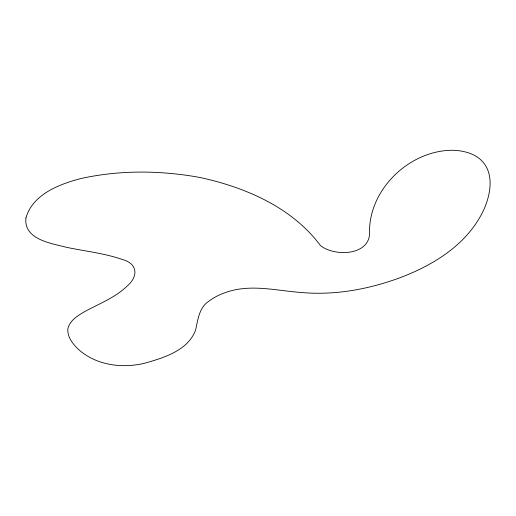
<?xml version="1.0" encoding="UTF-8"?>
<svg xmlns="http://www.w3.org/2000/svg" width="516" height="516" viewBox="0 0 516 516"><rect width="100%" height="100%" fill="white"/><g stroke="black" fill="none" stroke-linecap="round" stroke-linejoin="round"><path stroke-width="0.77" d="M25.935 217.945C23.472 239.54 51.271 243.333 66.564 247.319C85.179 251.253 104.303 253.24 122.363 259.477C137.849 263.663 138.475 276.421 127.136 286.083C114.7 298.1 98.163 304.047 83.334 312.38C76.807 316.347 69.318 321.081 67.79 329.182C67.467 338.154 73.898 345.398 80.238 350.957C98.175 365.696 123.072 368.521 145.106 363.116C164.146 357.659 188.005 350.467 195.622 330.034C197.931 319.481 199.157 307.291 209.251 300.925A58.063 33.521 0 0 1 227.35 291.901C251.427 283.987 276.679 290.689 301.144 292.488C334.697 295.52 368.514 289.36 399.977 277.737C431.918 265.656 463.458 246.732 480.544 216.094C490.548 198.499 497.056 170.364 477.197 156.974A33.966 19.608 0 0 0 452.809 150.266C410.646 150.143 370.449 187.514 369.514 230.071C372.113 255.749 335.148 257.213 320.507 245.629C292.095 207.4 245.622 187.431 200.279 177.543C160.708 170.286 119.557 169.874 80.206 178.697C58.792 184.438 32.643 194.442 25.935 217.945"/></g></svg>
